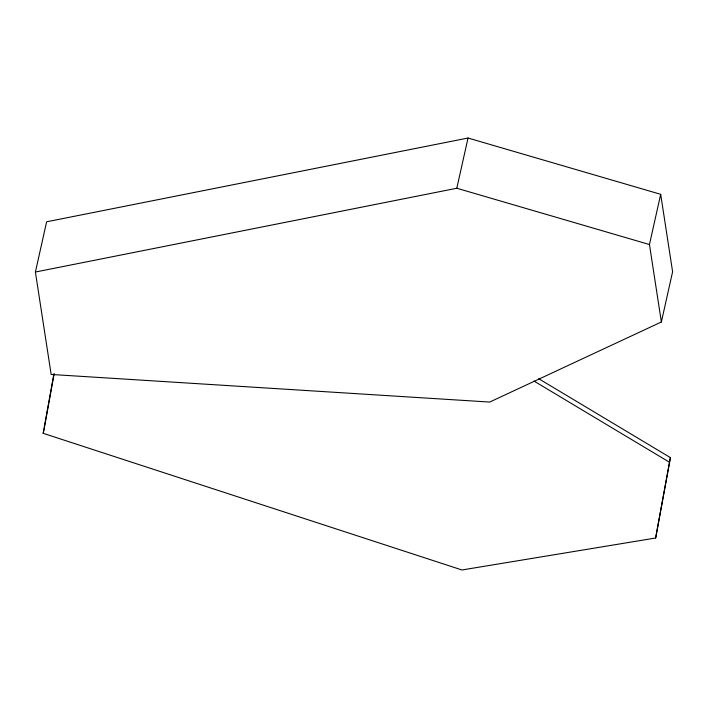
<?xml version="1.0" encoding="UTF-8"?>
<svg xmlns="http://www.w3.org/2000/svg" width="708" height="708" viewBox="0 0 708 708"><rect width="100%" height="100%" fill="white"/><g stroke="black" fill="none" stroke-linecap="round" stroke-linejoin="round"><path stroke-width="1.06" d="M538.77 378.753L670.405 457.616L655.652 538.009L461.961 569.975L43.161 433.314L53.896 374.001M44.374 427.676L54.135 373.753M655.652 538.009L670.405 457.616M35.4 272.031L46.631 221.799L468.032 138.025L660.688 194.311L672.6 271.748L661.369 321.981L489.706 402.064L51.162 374.461L35.4 272.031L456.81 188.248L649.457 244.534L661.369 321.981M43.161 433.314L44.179 428.747M456.81 188.248L468.032 138.025M649.457 244.534L660.688 194.311M533.956 381.046L669.379 462.182"/></g></svg>
